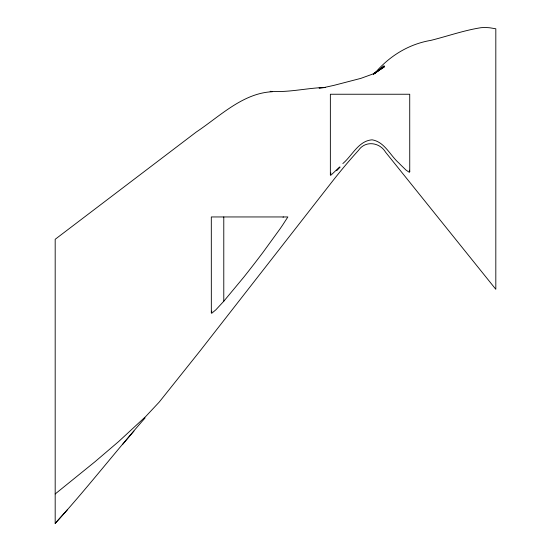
<?xml version="1.0" encoding="UTF-8"?>
<svg xmlns="http://www.w3.org/2000/svg" width="551" height="551" viewBox="0 0 551 551"><rect width="100%" height="100%" fill="white"/><g stroke="black" fill="none" stroke-linecap="round" stroke-linejoin="round"><path stroke-width="0.83" d="M223.665 301.383L243.638 277.339A99.6 9.312 -52 0 0 248.253 271.512L253.735 264.48A105.22 9.835 -52 0 0 263.047 252.275L279.908 229.044A63.193 5.909 -52 0 0 282.711 224.939L287.856 216.949L211.309 216.949L211.336 313.085A24.216 2.266 -52 0 0 211.949 313.106L215.861 309.814L223.616 301.438M211.322 312.575L211.846 311.129M330.917 173L330.359 174.942A24.423 2.287 -52 0 0 331.22 174.915L339.595 166.987M67.566 509.579L55.183 523.374C86.342 489.233 114.615 452.64 145.106 417.913M122.418 444.664L133.969 431.054M342.832 163.551C352.268 155.616 358.515 140.808 372.097 139.823C384.681 141.889 390.101 155.416 398.952 163.103A44.748 4.828 51.2 0 0 400.494 164.715L405.997 170.066L409.248 172.277L409.717 171.499L409.29 170.211M374.349 73.793C388.854 56.402 408.443 44.135 430.903 40.368C447.605 36.194 463.983 30.353 481.009 27.695A48.481 48.481 0 0 1 489.894 27.805L495.817 28.79L495.817 289.289L385.617 152.248C379.797 142.323 365.423 140.236 358.577 150.271C349.148 160.63 340.167 171.389 331.544 182.436L199.744 351.318L159.191 402.12L145.671 416.556L118.637 441.558L94.979 461.752L55.183 493.965M374.632 73.724L384.171 65.858L373.392 74.282M376.092 72.395L384.171 66.616L373.392 73.937M373.44 73.93L384.171 67.002L372.724 74.061L360.891 78.359L333.906 85.371L323.954 87.561L319.063 87.974L325.586 87.526M270.121 91.314C288.765 92.72 307.01 87.953 325.586 87.416M272.401 91.728C242.853 93.043 219.787 116.371 196.363 131.964L55.183 239.292L55.183 523.45M409.744 171.884L409.724 94.242L330.359 94.242L330.359 174.942M223.782 216.949L223.782 301.252M283.069 217.259A46.194 4.318 -52 0 1 283.372 216.936M340.146 167.084A49.666 2.686 -49 0 1 336.723 170.652"/></g></svg>
